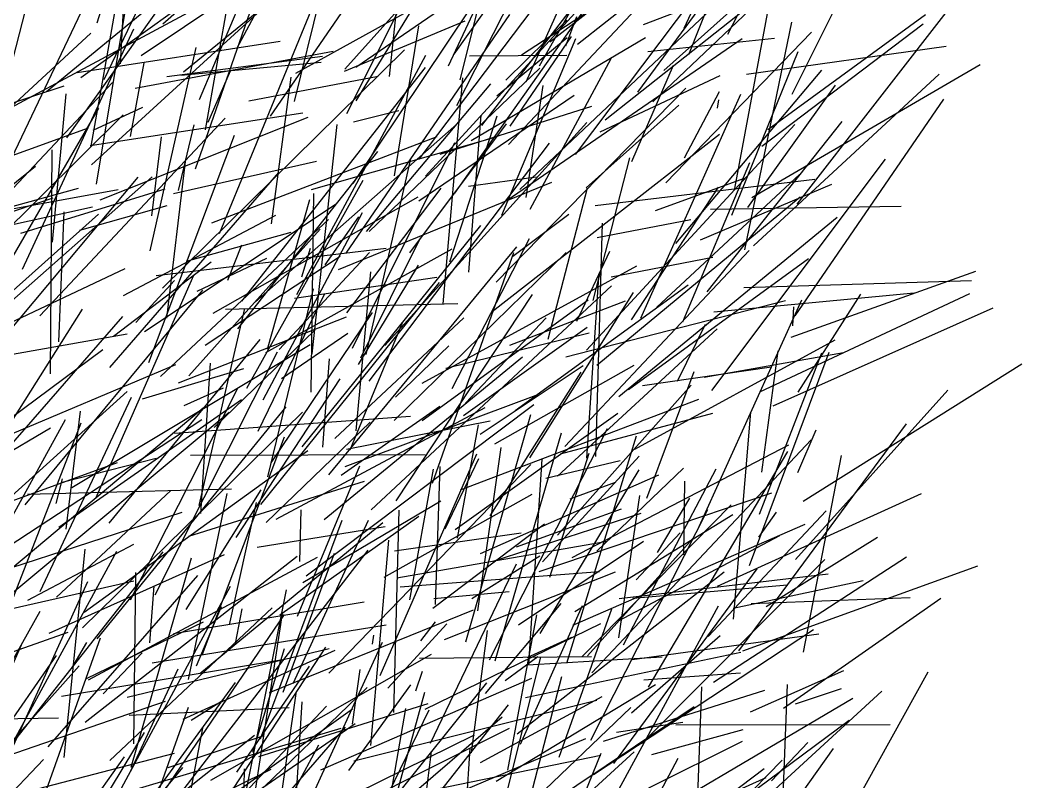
# Model space of a CAD drawing. Header units: metres. Extents: x 0 to 1019, y 0 to 619.
# Drawn here: x 935.7 to 1017.9, y 441.6 to 504.1 of the extents above; entities that cross this region are included whole.
import ezdxf

# ---------------------------------------------------------------- set-up
doc = ezdxf.new("R2010")
doc.units = ezdxf.units.M

msp = doc.modelspace()

# ---------------------------------------------------------------- linework, layer by layer
at = {"color": 67}
for p, q in [((942.016, 503.875), (948.219, 523.672)), ((940.8, 454.246), (958.865, 471.93))]:
    msp.add_line(p, q, dxfattribs=at)
at = {"color": 184}
for p, q in [((935.117, 500.95), (940.235, 520.943)), ((973.47, 443.2), (983.474, 448.616)), ((957.321, 437.78), (972.994, 445.456))]:
    msp.add_line(p, q, dxfattribs=at)
at = {"color": 204}
for p, q in [((990.568, 501.299), (998.494, 521.16)), ((942.589, 499.251), (951.671, 518.203)), ((962.356, 467.48), (978.042, 473.336)), ((942.192, 437.743), (952.959, 457.665))]:
    msp.add_line(p, q, dxfattribs=at)
at = {"color": 138}
for p, q in [((953.466, 501.784), (963.374, 520.258)), ((935.739, 486.63), (947.6, 490.274)), ((979.032, 477.92), (982.265, 490.349))]:
    msp.add_line(p, q, dxfattribs=at)
at = {"color": 110}
msp.add_line((962.326, 500.087), (979.527, 519.208), dxfattribs=at)
at = {"color": 227}
msp.add_line((971.803, 499.223), (976.807, 519.102), dxfattribs=at)
at = {"color": 220}
for p, q in [((943.92, 500.515), (944.9, 518.612)), ((995.164, 485.25), (999.023, 503.949))]:
    msp.add_line(p, q, dxfattribs=at)
at = {"color": 128}
for p, q in [((990.18, 503.447), (997.318, 518.808)), ((945.13, 498.515), (961.388, 501.559)), ((931.787, 496.243), (939.294, 498.73)), ((953.421, 461.657), (961.949, 474.687))]:
    msp.add_line(p, q, dxfattribs=at)
at = {"color": 222}
for p, q in [((993.782, 502.957), (1002.052, 518.944)), ((977.176, 448.533), (994.854, 452.251)), ((955.33, 429.876), (975.256, 446.947))]:
    msp.add_line(p, q, dxfattribs=at)
at = {"color": 35}
for p, q in [((966.011, 499.474), (967.94, 517.927)), ((930.895, 455.714), (950.703, 472.305)), ((992.597, 449.794), (1008.434, 460.077))]:
    msp.add_line(p, q, dxfattribs=at)
at = {"color": 57}
msp.add_line((963.275, 497.483), (974.963, 516.608), dxfattribs=at)
at = {"color": 94}
for p, q in [((979.153, 502.334), (998.117, 517.109)), ((946.241, 476.006), (953.272, 494.67)), ((951.406, 487.465), (969.916, 494.562))]:
    msp.add_line(p, q, dxfattribs=at)
at = {"color": 145}
msp.add_line((958.216, 497.421), (962.813, 516.302), dxfattribs=at)
at = {"color": 248}
for p, q in [((981.438, 502.143), (999.028, 516.022)), ((934.325, 478.022), (945.364, 491.237)), ((968.918, 447.572), (983.34, 454.61))]:
    msp.add_line(p, q, dxfattribs=at)
at = {"color": 49}
for p, q in [((956.235, 496.224), (969.451, 515.47)), ((963.022, 490.715), (972.637, 505.039)), ((970.966, 484.275), (974.836, 496.25)), ((984.423, 443.111), (996.181, 459.082))]:
    msp.add_line(p, q, dxfattribs=at)
at = {"color": 202}
for p, q in [((962.497, 496.437), (972.107, 515.573)), ((989.5, 485.794), (1001.482, 499.998)), ((980.048, 468.533), (992.558, 471.851))]:
    msp.add_line(p, q, dxfattribs=at)
at = {"color": 203}
for p, q in [((971.535, 497.114), (980.907, 515.564)), ((972.508, 483.432), (973.541, 496.304)), ((945.016, 444.718), (945.182, 458.775)), ((968.46, 451.753), (982.598, 451.901))]:
    msp.add_line(p, q, dxfattribs=at)
at = {"color": 242}
for p, q in [((937.846, 498.242), (957.434, 514.412)), ((970.841, 500.353), (974.308, 507.745)), ((970.41, 480.834), (972.025, 499.371)), ((963.037, 495.76), (966.777, 496.7)), ((939.088, 448.649), (957.403, 451.684)), ((942.5, 448.844), (945.697, 452.192))]:
    msp.add_line(p, q, dxfattribs=at)
at = {"color": 38}
for p, q in [((950.4, 497.594), (957.339, 514.072)), ((938.864, 462.499), (953.863, 472.994))]:
    msp.add_line(p, q, dxfattribs=at)
at = {"color": 193}
for p, q in [((950.912, 495.116), (954.296, 514.462)), ((977.306, 451.8), (980.982, 453.478)), ((955.28, 443.685), (969.186, 448.047)), ((962.965, 437.084), (982.113, 445.155))]:
    msp.add_line(p, q, dxfattribs=at)
at = {"color": 160}
for p, q in [((987.627, 497.417), (1005.676, 514.547)), ((955.98, 477.105), (959.454, 489.393)), ((973.887, 448.866), (980.098, 456.238)), ((929.09, 441.846), (947.607, 448.223))]:
    msp.add_line(p, q, dxfattribs=at)
at = {"color": 99}
for p, q in [((940.661, 499.397), (960.205, 513.439)), ((982.893, 488.907), (1000.916, 491.06)), ((984.209, 483.049), (992.553, 484.674)), ((950.527, 463.627), (951.316, 475.965))]:
    msp.add_line(p, q, dxfattribs=at)
at = {"color": 46}
for p, q in [((976.849, 501.268), (995.973, 513.748)), ((934.88, 496.91), (951.01, 505.552)), ((985.863, 479.531), (993.003, 490.405))]:
    msp.add_line(p, q, dxfattribs=at)
at = {"color": 47}
for p, q in [((939.503, 494.464), (952.415, 512.604)), ((945.88, 478.55), (961.623, 489.038)), ((961.024, 466.807), (976.443, 485.502)), ((965.566, 458.401), (977.707, 465.204))]:
    msp.add_line(p, q, dxfattribs=at)
at = {"color": 249}
msp.add_line((945.607, 501.197), (963.205, 512.995), dxfattribs=at)
at = {"color": 78}
for p, q in [((978.316, 500.364), (985.361, 512.822)), ((979.152, 458.405), (982.407, 468.579)), ((964.053, 439.82), (983.357, 443.79))]:
    msp.add_line(p, q, dxfattribs=at)
at = {"color": 223}
for p, q in [((999.069, 498.027), (1005.811, 511.617)), ((971.324, 501.33), (976.896, 509.178)), ((931.465, 458.817), (950.601, 471.34))]:
    msp.add_line(p, q, dxfattribs=at)
at = {"color": 156}
for p, q in [((950.071, 491.919), (956.772, 511.173)), ((986.68, 444.72), (1001.726, 459.867))]:
    msp.add_line(p, q, dxfattribs=at)
at = {"color": 29}
for p, q in [((977.222, 499.061), (982.551, 511.012)), ((945.193, 479.311), (948.363, 482.735)), ((981.865, 440.227), (986.095, 444.073))]:
    msp.add_line(p, q, dxfattribs=at)
at = {"color": 190}
for p, q in [((986.849, 503.76), (1005.374, 510.813)), ((933.762, 469.643), (948.454, 475.856))]:
    msp.add_line(p, q, dxfattribs=at)
at = {"color": 170}
for p, q in [((988.533, 499.968), (1001.257, 511.455)), ((962.659, 442.532), (967.753, 449.573))]:
    msp.add_line(p, q, dxfattribs=at)
at = {"color": 181}
for p, q in [((941.961, 490.639), (945.163, 509.991)), ((989.512, 446.288), (1007.095, 446.318))]:
    msp.add_line(p, q, dxfattribs=at)
at = {"color": 178}
for p, q in [((947.41, 503.793), (954.665, 510.294)), ((955.008, 480.994), (971.758, 495.753)), ((958.099, 449.69), (964.267, 463.069))]:
    msp.add_line(p, q, dxfattribs=at)
at = {"color": 31}
for p, q in [((963.253, 500.247), (978.188, 510.529)), ((944.797, 442.802), (949.76, 459.989)), ((970.514, 453.302), (984.545, 458.847)), ((939.922, 450.932), (941.147, 453.042))]:
    msp.add_line(p, q, dxfattribs=at)
at = {"color": 73}
for p, q in [((968.443, 492.7), (981.791, 510.369)), ((982.608, 450.55), (1000.626, 469.662))]:
    msp.add_line(p, q, dxfattribs=at)
at = {"color": 183}
for p, q in [((949.083, 499.865), (960.646, 509.294)), ((966.555, 464.674), (977.751, 481.602)), ((960.633, 463.143), (976.934, 476.49))]:
    msp.add_line(p, q, dxfattribs=at)
at = {"color": 116}
msp.add_line((975.76, 493.893), (989.965, 509.015), dxfattribs=at)
at = {"color": 111}
msp.add_line((994.338, 490.307), (997.763, 508.503), dxfattribs=at)
at = {"color": 77}
for p, q in [((958.316, 499.76), (973.511, 508.161)), ((962.97, 477.207), (971.375, 494.063))]:
    msp.add_line(p, q, dxfattribs=at)
at = {"color": 155}
for p, q in [((971.355, 489.919), (984.235, 508.125)), ((995.685, 456.255), (1008.751, 456.738))]:
    msp.add_line(p, q, dxfattribs=at)
at = {"color": 28}
for p, q in [((976.708, 490.213), (995.728, 508.148)), ((922.568, 480.569), (936.945, 492.126)), ((949.521, 474.911), (960.319, 486.954))]:
    msp.add_line(p, q, dxfattribs=at)
at = {"color": 140}
for p, q in [((999.473, 489.004), (1014.186, 507.943)), ((958.448, 455.202), (963.581, 467.544)), ((969.553, 455.861), (978.714, 462.786))]:
    msp.add_line(p, q, dxfattribs=at)
at = {"color": 19}
for p, q in [((934.178, 491.094), (941.931, 507.347)), ((958.81, 483.041), (959.526, 485.402)), ((930.713, 455.622), (939.411, 471.353)), ((986.257, 458.198), (989.85, 462.037)), ((958.248, 441.031), (960.201, 444.638))]:
    msp.add_line(p, q, dxfattribs=at)
at = {"color": 66}
for p, q in [((941.523, 493.769), (943.818, 506.832)), ((999.106, 479.024), (999.189, 480.595))]:
    msp.add_line(p, q, dxfattribs=at)
at = {"color": 161}
for p, q in [((973.588, 495.454), (982.392, 506.957)), ((934.827, 470.927), (940.789, 480.389)), ((968.586, 453.178), (969.766, 454.747)), ((949.727, 446.666), (952.207, 448.236))]:
    msp.add_line(p, q, dxfattribs=at)
at = {"color": 136}
for p, q in [((981.284, 493.079), (991.517, 506.704)), ((972.703, 494.223), (987.03, 502.686)), ((955.213, 470.387), (960.666, 481.625))]:
    msp.add_line(p, q, dxfattribs=at)
at = {"color": 180}
for p, q in [((986.394, 498.198), (993.09, 507.298)), ((961.829, 483.66), (979.327, 490.806)), ((976.599, 454.497), (986.865, 461.365))]:
    msp.add_line(p, q, dxfattribs=at)
at = {"color": 12}
for p, q in [((952.038, 486.599), (960.097, 506.19)), ((986.627, 479.652), (994.834, 498.047)), ((941.282, 449.988), (960.086, 460.051)), ((947.825, 442.795), (955.622, 445.381))]:
    msp.add_line(p, q, dxfattribs=at)
at = {"color": 109}
for p, q in [((941.549, 492.228), (956.136, 505.564)), ((968.168, 449.084), (968.713, 450.69))]:
    msp.add_line(p, q, dxfattribs=at)
at = {"color": 56}
for p, q in [((968.953, 491.32), (981.819, 505.33)), ((954.466, 497.477), (965.076, 499.52)), ((949.526, 461.762), (963.941, 466.286))]:
    msp.add_line(p, q, dxfattribs=at)
at = {"color": 141}
for p, q in [((962.433, 484.991), (975.875, 504.576)), ((949.349, 484.342), (957.938, 486.714)), ((957.142, 474.697), (962.579, 478.431))]:
    msp.add_line(p, q, dxfattribs=at)
at = {"color": 231}
for p, q in [((980.478, 502.014), (981.376, 504.415)), ((980.821, 464.824), (984.563, 466.197))]:
    msp.add_line(p, q, dxfattribs=at)
at = {"color": 186}
msp.add_line((983.697, 495.933), (995.097, 504.938), dxfattribs=at)
at = {"color": 21}
for p, q in [((997.049, 495.127), (1010.011, 504.571)), ((948.276, 489.898), (960.013, 492.525)), ((982.535, 445.039), (992.143, 463.968))]:
    msp.add_line(p, q, dxfattribs=at)
at = {"color": 165}
for p, q in [((935.881, 483.682), (945.018, 503.4)), ((984.853, 456.648), (1002.001, 458.683)), ((999.577, 431.469), (1010.217, 450.637))]:
    msp.add_line(p, q, dxfattribs=at)
at = {"color": 58}
msp.add_line((962.319, 499.934), (972.204, 504.044), dxfattribs=at)
at = {"color": 219}
for p, q in [((966.404, 491.345), (968.416, 503.639)), ((978.369, 453.79), (986.5, 467.215))]:
    msp.add_line(p, q, dxfattribs=at)
at = {"color": 30}
msp.add_line((975.553, 499.182), (980.554, 504.096), dxfattribs=at)
at = {"color": 26}
for p, q in [((996.562, 493.756), (1009.822, 503.805)), ((941.426, 493.814), (958.899, 496.498)), ((931.262, 457.999), (948.976, 463.736))]:
    msp.add_line(p, q, dxfattribs=at)
at = {"color": 137}
for p, q in [((926.473, 489.204), (941.476, 503.037)), ((970.167, 493.102), (982.616, 497.061)), ((979.795, 466.694), (992.91, 478.787)), ((965.867, 449.301), (970.72, 454.583)), ((974.599, 437.009), (985.814, 447.704))]:
    msp.add_line(p, q, dxfattribs=at)
at = {"color": 22}
for p, q in [((974.824, 497.904), (980.591, 502.696)), ((938.345, 485.879), (939.459, 498.064)), ((995.011, 433.892), (1002.444, 444.339))]:
    msp.add_line(p, q, dxfattribs=at)
at = {"color": 188}
for p, q in [((975.237, 488.097), (981.3, 502.595)), ((960.71, 484.045), (963.499, 487.977)), ((975.875, 477.445), (985.367, 481.073))]:
    msp.add_line(p, q, dxfattribs=at)
at = {"color": 2}
for p, q in [((975.668, 489.338), (994.958, 502.605)), ((985.914, 451.644), (1001.24, 453.755))]:
    msp.add_line(p, q, dxfattribs=at)
at = {"color": 198}
for p, q in [((975.922, 495.413), (980.942, 502.776)), ((933.685, 488.824), (943.267, 499.001)), ((959.578, 473.575), (959.784, 489.891)), ((998.335, 447.649), (1011.264, 456.672))]:
    msp.add_line(p, q, dxfattribs=at)
at = {"color": 55}
for p, q in [((987.212, 501.532), (997.616, 502.623)), ((986.868, 449.983), (994.816, 450.566)), ((997.351, 441.698), (1000.335, 444.836)), ((934.63, 425.415), (949.025, 442.777))]:
    msp.add_line(p, q, dxfattribs=at)
at = {"color": 48}
msp.add_line((988.687, 490.754), (1000.635, 503.135), dxfattribs=at)
at = {"color": 167}
for p, q in [((940.36, 499.822), (957.034, 502.385)), ((926.109, 475.132), (944.296, 483.743))]:
    msp.add_line(p, q, dxfattribs=at)
at = {"color": 144}
for p, q in [((946.368, 485.168), (950.127, 501.861)), ((947.371, 482.122), (967.236, 501.679)), ((991.843, 474.807), (1003.26, 476.831)), ((979.791, 461.839), (990.753, 474.158))]:
    msp.add_line(p, q, dxfattribs=at)
at = {"color": 119}
for p, q in [((995.317, 499.687), (1011.702, 501.967)), ((977.549, 488.61), (984.206, 500.95)), ((942, 434.18), (953.362, 449.753)), ((987.533, 443.852), (995.026, 445.895))]:
    msp.add_line(p, q, dxfattribs=at)
at = {"color": 169}
msp.add_line((947.723, 499.484), (960.512, 501.163), dxfattribs=at)
at = {"color": 195}
msp.add_line((958.409, 481.605), (968.995, 501.23), dxfattribs=at)
at = {"color": 102}
for p, q in [((972.582, 501.181), (980.57, 501.23)), ((972.253, 472.687), (978.862, 479.685)), ((999.332, 459.862), (1011.839, 473.758))]:
    msp.add_line(p, q, dxfattribs=at)
at = {"color": 212}
msp.add_line((994.11, 488.111), (999.55, 501.529), dxfattribs=at)
at = {"color": 80}
for p, q in [((944.742, 494.559), (945.866, 500.601)), ((948.696, 490.124), (949.978, 495.53)), ((953.372, 452.96), (953.921, 455.812)), ((934.697, 430.224), (944.253, 443.66))]:
    msp.add_line(p, q, dxfattribs=at)
at = {"color": 142}
for p, q in [((948.876, 499.598), (960.393, 500.666)), ((990.225, 492.82), (993.083, 498.249))]:
    msp.add_line(p, q, dxfattribs=at)
at = {"color": 15}
for p, q in [((953.889, 481.054), (968.95, 500.215)), ((999.299, 479.835), (1011.512, 497.621)), ((941.681, 495.08), (945.76, 496.976)), ((982.21, 468.171), (983.18, 483.029))]:
    msp.add_line(p, q, dxfattribs=at)
at = {"color": 187}
for p, q in [((964.328, 486.756), (978.334, 500.172)), ((976.319, 472.07), (990.513, 482.399))]:
    msp.add_line(p, q, dxfattribs=at)
at = {"color": 82}
msp.add_line((985.906, 492.521), (989.314, 500.425), dxfattribs=at)
at = {"color": 81}
for p, q in [((995.738, 489.555), (1014.493, 500.459)), ((987.138, 464.894), (991.013, 475.267)), ((999.996, 452.264), (1003.104, 468.392))]:
    msp.add_line(p, q, dxfattribs=at)
at = {"color": 171}
msp.add_line((951.127, 495.727), (952.939, 499.96), dxfattribs=at)
at = {"color": 153}
for p, q in [((956.308, 487.407), (957.931, 499.433)), ((990.072, 479.342), (995.58, 492.439)), ((955.857, 476.832), (971.154, 485.35)), ((944.478, 448.557), (961.041, 452.548)), ((979.284, 433.917), (983.391, 443.95))]:
    msp.add_line(p, q, dxfattribs=at)
at = {"color": 211}
msp.add_line((983.302, 494.952), (993.144, 499.56), dxfattribs=at)
at = {"color": 118}
for p, q in [((995.895, 485.582), (1011.134, 499.668)), ((996.575, 467.031), (997.915, 476.973))]:
    msp.add_line(p, q, dxfattribs=at)
at = {"color": 25}
msp.add_line((964.111, 486.76), (974.311, 498.888), dxfattribs=at)
at = {"color": 208}
for p, q in [((974.758, 482.598), (990.316, 498.517)), ((977.686, 438.88), (991.026, 447.795))]:
    msp.add_line(p, q, dxfattribs=at)
at = {"color": 86}
for p, q in [((977.216, 489.546), (978.614, 498.738)), ((950.218, 481.873), (955.944, 484.57)), ((991.426, 462.568), (999.838, 481.154)), ((957.273, 448.964), (961.489, 460.364))]:
    msp.add_line(p, q, dxfattribs=at)
at = {"color": 44}
for p, q in [((995.415, 488.742), (1002.601, 498.763)), ((985.857, 447.26), (993.139, 453.626))]:
    msp.add_line(p, q, dxfattribs=at)
at = {"color": 239}
for p, q in [((968.416, 489.272), (981.156, 497.945)), ((982.139, 490.341), (989.764, 497.146)), ((974.28, 463.45), (981.745, 475.232)), ((978.835, 466.525), (984.932, 467.965)), ((981.808, 451.894), (994.039, 464.343))]:
    msp.add_line(p, q, dxfattribs=at)
at = {"color": 101}
for p, q in [((934.797, 484.226), (942.133, 496.883)), ((947.193, 474.881), (961.009, 487.749)), ((962.027, 466.76), (970.13, 472.435)), ((985.975, 456.671), (998.663, 457.764)), ((969.637, 456.661), (975.833, 457.222))]:
    msp.add_line(p, q, dxfattribs=at)
at = {"color": 199}
for p, q in [((992.923, 496.876), (993.027, 497.565)), ((972.478, 490.496), (978.031, 491.265))]:
    msp.add_line(p, q, dxfattribs=at)
at = {"color": 117}
for p, q in [((929.696, 482.053), (944.133, 496.332)), ((972.771, 456.654), (978.347, 460.153))]:
    msp.add_line(p, q, dxfattribs=at)
at = {"color": 241}
for p, q in [((937.311, 479.854), (952.512, 496.061)), ((981.372, 479.399), (984.083, 485.164)), ((971.582, 461.605), (973.297, 470.914)), ((955.421, 445.136), (962.113, 463.073)), ((981.06, 454.453), (1000.127, 462.743)), ((979.588, 434.259), (996.931, 441.953))]:
    msp.add_line(p, q, dxfattribs=at)
at = {"color": 64}
for p, q in [((942.244, 489.367), (959.316, 496.144)), ((976.139, 484.737), (980.728, 488.193)), ((958.877, 457.958), (970.213, 464.674))]:
    msp.add_line(p, q, dxfattribs=at)
at = {"color": 40}
for p, q in [((925.901, 489.691), (941.284, 495.275)), ((973.441, 470.138), (981.909, 475.761))]:
    msp.add_line(p, q, dxfattribs=at)
at = {"color": 54}
for p, q in [((959.648, 476.735), (961.704, 495.556)), ((978.29, 458.866), (997.394, 465.333))]:
    msp.add_line(p, q, dxfattribs=at)
at = {"color": 91}
msp.add_line((965.609, 477.41), (982.2, 495.71), dxfattribs=at)
at = {"color": 9}
for p, q in [((967.671, 485.017), (975.616, 495.608)), ((921.786, 426.816), (937.61, 443.45))]:
    msp.add_line(p, q, dxfattribs=at)
at = {"color": 41}
for p, q in [((982.188, 477.031), (999.269, 495.55)), ((937.298, 439.398), (942.274, 453.434))]:
    msp.add_line(p, q, dxfattribs=at)
at = {"color": 179}
msp.add_line((992.082, 481.827), (1003.158, 495.804), dxfattribs=at)
at = {"color": 105}
for p, q in [((946.488, 488.051), (947.283, 494.53)), ((962.619, 431.229), (975.763, 447.926))]:
    msp.add_line(p, q, dxfattribs=at)
at = {"color": 209}
for p, q in [((959.588, 490.203), (974.683, 494.501)), ((927.543, 487.265), (943.717, 490.21)), ((963.65, 476.394), (968.55, 486.236)), ((948.564, 430.223), (962.386, 446.092))]:
    msp.add_line(p, q, dxfattribs=at)
at = {"color": 125}
for p, q in [((974.425, 480.216), (993.081, 494.759)), ((983.056, 486.282), (990.735, 487.745)), ((968.672, 474.322), (986.319, 483.946)), ((976.483, 445.554), (993.471, 458.853))]:
    msp.add_line(p, q, dxfattribs=at)
at = {"color": 173}
for p, q in [((964.34, 474.478), (979.13, 494.018)), ((950.443, 450.489), (965.443, 462.894)), ((951.349, 441.746), (969.444, 452.082))]:
    msp.add_line(p, q, dxfattribs=at)
at = {"color": 210}
for p, q in [((938.175, 475.086), (938.311, 493.468)), ((974.514, 459.725), (986.65, 463.655)), ((959.538, 437.844), (975.861, 446.024))]:
    msp.add_line(p, q, dxfattribs=at)
at = {"color": 134}
for p, q in [((947.714, 479.657), (949.279, 492.722)), ((948.32, 434.592), (960.832, 447.823))]:
    msp.add_line(p, q, dxfattribs=at)
at = {"color": 237}
for p, q in [((953.54, 478.778), (965.037, 493.326)), ((986.777, 474.122), (997.358, 475.673))]:
    msp.add_line(p, q, dxfattribs=at)
at = {"color": 65}
for p, q in [((964.098, 476.686), (967.754, 492.727)), ((936.295, 465.204), (953.033, 465.658)), ((966.4, 460.558), (976.799, 462.031))]:
    msp.add_line(p, q, dxfattribs=at)
at = {"color": 88}
for p, q in [((982.732, 481.099), (985.736, 492.821)), ((970.635, 475.546), (982.387, 478.455)), ((955.027, 441.079), (957.216, 455.417))]:
    msp.add_line(p, q, dxfattribs=at)
at = {"color": 148}
for p, q in [((992.458, 473.725), (1006.716, 492.705)), ((962.979, 446.329), (963.606, 450.836))]:
    msp.add_line(p, q, dxfattribs=at)
at = {"color": 207}
for p, q in [((931.329, 477.841), (946.531, 491.244)), ((985.223, 452.865), (992.812, 467.292))]:
    msp.add_line(p, q, dxfattribs=at)
at = {"color": 74}
for p, q in [((943.056, 475.602), (956.926, 491.616)), ((937.327, 457.232), (944.832, 473.174)), ((964.465, 444.583), (965.944, 461.439))]:
    msp.add_line(p, q, dxfattribs=at)
at = {"color": 33}
msp.add_line((987.837, 488.484), (995.145, 491.133), dxfattribs=at)
at = {"color": 226}
for p, q in [((987.935, 480.567), (999.654, 491.436)), ((984.818, 473.228), (1002.74, 487.947)), ((974.671, 451.532), (980.129, 470.239))]:
    msp.add_line(p, q, dxfattribs=at)
at = {"color": 7}
for p, q in [((923.395, 485.61), (940.474, 490.33)), ((994.207, 455.872), (1004.873, 458.119))]:
    msp.add_line(p, q, dxfattribs=at)
at = {"color": 177}
msp.add_line((954.292, 473.91), (963.851, 490.967), dxfattribs=at)
at = {"color": 45}
for p, q in [((962.488, 480.1), (970.252, 490.329)), ((933.954, 468.169), (944.112, 479.787)), ((974.643, 469.345), (986.078, 475.801)), ((941.124, 450.078), (950.725, 454.727))]:
    msp.add_line(p, q, dxfattribs=at)
at = {"color": 166}
for p, q in [((991.538, 486.081), (1002.316, 490.644)), ((978.554, 459.675), (986.498, 468.345)), ((975.721, 442.563), (978.109, 455.302))]:
    msp.add_line(p, q, dxfattribs=at)
at = {"color": 76}
for p, q in [((927.425, 485.887), (938.384, 489.527)), ((949.053, 446.752), (961.54, 452.427)), ((938.311, 433.178), (945.885, 445.646))]:
    msp.add_line(p, q, dxfattribs=at)
at = {"color": 53}
for p, q in [((951.534, 480.064), (968.343, 489.623)), ((938.872, 477.726), (939.289, 488.379)), ((971.818, 465.561), (991.383, 472.998)), ((961.031, 450.526), (977.601, 467.66)), ((964.438, 430.685), (967.339, 447.617))]:
    msp.add_line(p, q, dxfattribs=at)
at = {"color": 194}
for p, q in [((983.01, 475.801), (999.707, 489.614)), ((936.09, 464.353), (950.679, 481.943)), ((974.659, 436.814), (978.427, 451.835))]:
    msp.add_line(p, q, dxfattribs=at)
at = {"color": 114}
for p, q in [((924.915, 485.115), (941.636, 488.785)), ((940.575, 486.882), (947.747, 488.907)), ((928.223, 466.49), (942.483, 477.097))]:
    msp.add_line(p, q, dxfattribs=at)
at = {"color": 62}
msp.add_line((992.353, 488.608), (1007.992, 488.849), dxfattribs=at)
at = {"color": 32}
for p, q in [((925.612, 473.459), (942.122, 488.177)), ((944.087, 435.854), (957.378, 455.346))]:
    msp.add_line(p, q, dxfattribs=at)
at = {"color": 123}
for p, q in [((944.167, 481.517), (956.679, 488.096)), ((945.729, 473.035), (954.044, 475.536)), ((988.326, 435.267), (1003.727, 446.661))]:
    msp.add_line(p, q, dxfattribs=at)
at = {"color": 197}
for p, q in [((955.633, 472.959), (963.788, 488.333)), ((944.73, 456.538), (953.588, 473.963)), ((981.222, 455.575), (994.187, 463.552)), ((977.319, 451.198), (988.381, 451.864))]:
    msp.add_line(p, q, dxfattribs=at)
at = {"color": 71}
for p, q in [((958.836, 469.109), (973.499, 487.265)), ((976.765, 444.693), (981.855, 456.08)), ((922.146, 446.615), (938.819, 446.86))]:
    msp.add_line(p, q, dxfattribs=at)
at = {"color": 213}
msp.add_line((982.949, 468.312), (983.49, 487.456), dxfattribs=at)
at = {"color": 11}
for p, q in [((971.136, 473.897), (977.505, 486.2)), ((996.41, 473.612), (1013.645, 481.677)), ((938.65, 464.447), (939.16, 466.467))]:
    msp.add_line(p, q, dxfattribs=at)
at = {"color": 196}
for p, q in [((946.862, 483.151), (965.723, 485.404)), ((998.977, 478.099), (1014.143, 483.507)), ((983.015, 460.535), (990.125, 467.348)), ((981.966, 426.805), (998.23, 443.388))]:
    msp.add_line(p, q, dxfattribs=at)
at = {"color": 23}
for p, q in [((952.724, 482.777), (953.882, 485.68)), ((997.508, 472.472), (1015.569, 480.514)), ((948.365, 470.207), (967.736, 471.601)), ((975.12, 430.988), (980.151, 450.258))]:
    msp.add_line(p, q, dxfattribs=at)
at = {"color": 108}
msp.add_line((950.877, 477.445), (961.945, 484.746), dxfattribs=at)
at = {"color": 157}
for p, q in [((956.953, 477.097), (964.357, 485.042)), ((963.445, 475.867), (968.372, 483.998)), ((948.271, 453.784), (963.929, 456.39))]:
    msp.add_line(p, q, dxfattribs=at)
at = {"color": 115}
for p, q in [((966.399, 471.267), (980.493, 485.049)), ((951.612, 470.676), (959.849, 478.652))]:
    msp.add_line(p, q, dxfattribs=at)
at = {"color": 4}
for p, q in [((969.531, 466.124), (976.222, 485.034)), ((963.899, 430.749), (968.897, 448.957))]:
    msp.add_line(p, q, dxfattribs=at)
at = {"color": 127}
for p, q in [((980.402, 469.135), (995.531, 485.202)), ((929.712, 475.743), (944.458, 478.365)), ((966.499, 473.178), (970.874, 477.378)), ((923.901, 460.639), (943.673, 467.804))]:
    msp.add_line(p, q, dxfattribs=at)
at = {"color": 192}
for p, q in [((985.633, 473.806), (1000.393, 484.552)), ((941.885, 464.887), (949.945, 483.176)), ((950.366, 464.274), (954.116, 480.457)), ((972.261, 453.108), (977.606, 471.752)), ((999.511, 466.986), (1001.036, 470.497))]:
    msp.add_line(p, q, dxfattribs=at)
at = {"color": 51}
for p, q in [((943.337, 478.178), (951.357, 484.271)), ((943.41, 430.522), (949.5, 447.744)), ((945.5, 434.149), (963.178, 446.405))]:
    msp.add_line(p, q, dxfattribs=at)
at = {"color": 107}
for p, q in [((958.209, 481.309), (969.9, 483.013)), ((956.69, 463.173), (973.847, 472.32))]:
    msp.add_line(p, q, dxfattribs=at)
at = {"color": 43}
for p, q in [((963.258, 470.424), (964.471, 483.463)), ((994.683, 452.359), (1008.437, 470.999)), ((940.943, 455.538), (959.289, 468.789)), ((995.633, 447.367), (1003.296, 450.74)), ((974.761, 441.657), (987.835, 449.595)), ((937.965, 431.98), (954.91, 445.45))]:
    msp.add_line(p, q, dxfattribs=at)
at = {"color": 152}
for p, q in [((955.428, 464.357), (970.097, 482.587)), ((966.349, 447.311), (966.803, 463.901))]:
    msp.add_line(p, q, dxfattribs=at)
at = {"color": 133}
for p, q in [((956.027, 466.636), (959.761, 482.069)), ((953.895, 428.256), (954.098, 442.69))]:
    msp.add_line(p, q, dxfattribs=at)
at = {"color": 42}
for p, q in [((964.499, 463.937), (984.23, 482.316)), ((994.234, 454.959), (995.671, 471.955))]:
    msp.add_line(p, q, dxfattribs=at)
at = {"color": 216}
for p, q in [((995.092, 482.169), (1013.768, 482.751)), ((988.012, 460.44), (990.656, 464.895))]:
    msp.add_line(p, q, dxfattribs=at)
at = {"color": 92}
for p, q in [((968.679, 471.26), (982.307, 481.152)), ((934.571, 455.288), (940.687, 471.055))]:
    msp.add_line(p, q, dxfattribs=at)
at = {"color": 3}
for p, q in [((977.524, 468.183), (986.024, 481.759)), ((972.074, 471.679), (982.239, 478.916)), ((969.78, 456.172), (970.157, 467.482)), ((960.374, 442.583), (977.698, 450.114))]:
    msp.add_line(p, q, dxfattribs=at)
at = {"color": 176}
msp.add_line((992.625, 480.188), (1009.072, 481.724), dxfattribs=at)
at = {"color": 158}
msp.add_line((999.542, 473.582), (1004.689, 481.632), dxfattribs=at)
at = {"color": 172}
msp.add_line((952.549, 480.391), (971.622, 480.85), dxfattribs=at)
at = {"color": 18}
for p, q in [((980.489, 476.489), (998.512, 481.111)), ((988.012, 440.365), (989.691, 443.558))]:
    msp.add_line(p, q, dxfattribs=at)
at = {"color": 255}
msp.add_line((948.687, 474.354), (962.472, 479.758), dxfattribs=at)
at = {"color": 238}
for p, q in [((956.295, 467.785), (964.602, 480.113)), ((971.381, 462.329), (984.753, 471.872)), ((965.229, 450.348), (973.175, 468.515))]:
    msp.add_line(p, q, dxfattribs=at)
at = {"color": 8}
for p, q in [((961.517, 469.787), (972.093, 479.687)), ((996.365, 463.565), (1001.505, 476.815)), ((966.877, 457.62), (983.255, 458.858))]:
    msp.add_line(p, q, dxfattribs=at)
at = {"color": 120}
for p, q in [((962.767, 468.853), (967.086, 479.368)), ((980.553, 451.335), (986.266, 469.994)), ((996.93, 455.987), (1006.072, 461.694))]:
    msp.add_line(p, q, dxfattribs=at)
at = {"color": 191}
for p, q in [((989.645, 474.477), (991.951, 479.167)), ((994.996, 452.362), (1014.3, 459.321))]:
    msp.add_line(p, q, dxfattribs=at)
at = {"color": 215}
for p, q in [((942.994, 462.842), (955.377, 477.894)), ((973.258, 455.636), (975.173, 469.045))]:
    msp.add_line(p, q, dxfattribs=at)
at = {"color": 229}
msp.add_line((986.134, 468.91), (1002.586, 477.875), dxfattribs=at)
at = {"color": 126}
for p, q in [((939.932, 465.757), (959.484, 477.489)), ((942.999, 440.361), (962.046, 446.018))]:
    msp.add_line(p, q, dxfattribs=at)
at = {"color": 37}
for p, q in [((946.756, 456.952), (956.822, 476.89)), ((999.967, 464.646), (1017.921, 475.911)), ((982.055, 431.619), (996.758, 442.7))]:
    msp.add_line(p, q, dxfattribs=at)
at = {"color": 253}
for p, q in [((960.517, 469.078), (961.084, 476.306)), ((950.151, 451.118), (952.225, 456.009))]:
    msp.add_line(p, q, dxfattribs=at)
at = {"color": 234}
msp.add_line((995.549, 459.354), (1002.103, 476.862), dxfattribs=at)
at = {"color": 87}
for p, q in [((949.155, 472.483), (952.39, 473.934)), ((990.155, 460.244), (990.245, 466.274))]:
    msp.add_line(p, q, dxfattribs=at)
at = {"color": 254}
for p, q in [((924.886, 455.966), (944.468, 473.635)), ((942.725, 435.945), (956.279, 442.651))]:
    msp.add_line(p, q, dxfattribs=at)
at = {"color": 243}
for p, q in [((942.004, 453.331), (957.527, 472.385)), ((966.617, 458.342), (983.86, 461.369))]:
    msp.add_line(p, q, dxfattribs=at)
at = {"color": 124}
msp.add_line((959.157, 458.518), (977.839, 472.579), dxfattribs=at)
at = {"color": 61}
msp.add_line((933.901, 456.197), (952.844, 471.935), dxfattribs=at)
at = {"color": 63}
for p, q in [((939.458, 462.354), (940.644, 472.024)), ((967.674, 456.549), (969.624, 467.264)), ((958.714, 438.404), (965.425, 453.069))]:
    msp.add_line(p, q, dxfattribs=at)
at = {"color": 36}
for p, q in [((921.051, 460.559), (938.18, 470.652)), ((946.337, 453.027), (946.68, 457.703))]:
    msp.add_line(p, q, dxfattribs=at)
at = {"color": 247}
for p, q in [((955.891, 462.877), (964.429, 471.114)), ((948.962, 440.8), (964.255, 460.606)), ((932.3, 438.357), (941.251, 458.044))]:
    msp.add_line(p, q, dxfattribs=at)
at = {"color": 113}
for p, q in [((962.481, 468.903), (974.276, 471.235)), ((929.534, 454.603), (945.011, 458.112)), ((946.307, 435.719), (962.959, 447.6))]:
    msp.add_line(p, q, dxfattribs=at)
at = {"color": 214}
msp.add_line((974.203, 451.619), (983.888, 470.595), dxfattribs=at)
at = {"color": 75}
msp.add_line((950.654, 452.086), (957.374, 469.922), dxfattribs=at)
at = {"color": 104}
msp.add_line((980.989, 460.029), (998.789, 469.272), dxfattribs=at)
at = {"color": 17}
msp.add_line((939.141, 466.194), (946.861, 468.163), dxfattribs=at)
at = {"color": 182}
msp.add_line((949.677, 468.418), (968.941, 468.474), dxfattribs=at)
at = {"color": 159}
msp.add_line((970.567, 462.366), (973.324, 468.145), dxfattribs=at)
at = {"color": 103}
msp.add_line((977.434, 451.256), (978.536, 468.075), dxfattribs=at)
at = {"color": 90}
msp.add_line((987.27, 449.372), (998.708, 468.717), dxfattribs=at)
at = {"color": 217}
msp.add_line((973.464, 460.337), (988.104, 466.791), dxfattribs=at)
at = {"color": 60}
msp.add_line((949.324, 455.763), (955.478, 465.582), dxfattribs=at)
at = {"color": 68}
msp.add_line((938.676, 456.774), (948.034, 465.496), dxfattribs=at)
at = {"color": 1}
msp.add_line((949.501, 450.001), (952.667, 465.271), dxfattribs=at)
at = {"color": 27}
for p, q in [((984.829, 453.415), (986.552, 465.093)), ((982.755, 442.201), (1000.796, 454.098))]:
    msp.add_line(p, q, dxfattribs=at)
at = {"color": 245}
for p, q in [((992.925, 457.672), (1009.666, 465.265)), ((984.629, 445.692), (990.069, 446.512))]:
    msp.add_line(p, q, dxfattribs=at)
at = {"color": 6}
msp.add_line((952.882, 454.481), (955.084, 464.523), dxfattribs=at)
at = {"color": 230}
msp.add_line((958.653, 459.683), (958.739, 463.916), dxfattribs=at)
at = {"color": 164}
for p, q in [((976.435, 460.885), (985.048, 464.023)), ((982.27, 451.936), (990.925, 461.598))]:
    msp.add_line(p, q, dxfattribs=at)
at = {"color": 130}
msp.add_line((956.998, 455.314), (968.421, 463.405), dxfattribs=at)
at = {"color": 175}
for p, q in [((992.153, 453.537), (1001.845, 463.855)), ((939.286, 443.602), (941.012, 460.713))]:
    msp.add_line(p, q, dxfattribs=at)
at = {"color": 98}
for p, q in [((996.32, 461.677), (997.78, 463.75)), ((953.827, 438.848), (957.539, 457.354))]:
    msp.add_line(p, q, dxfattribs=at)
at = {"color": 95}
msp.add_line((955.15, 460.873), (965.66, 462.559), dxfattribs=at)
at = {"color": 201}
for p, q in [((984.808, 454.828), (998.051, 461.813)), ((975.498, 449.913), (978.172, 451.892)), ((995.327, 438.874), (1006.414, 449.055))]:
    msp.add_line(p, q, dxfattribs=at)
at = {"color": 100}
for p, q in [((936.328, 456.528), (945.018, 461.104)), ((951.838, 437.486), (964.166, 449.344))]:
    msp.add_line(p, q, dxfattribs=at)
at = {"color": 13}
for p, q in [((933.296, 442.534), (947.435, 460.483)), ((963.072, 443.333), (983.026, 448.324)), ((944.638, 447.075), (957.777, 447.722))]:
    msp.add_line(p, q, dxfattribs=at)
at = {"color": 154}
msp.add_line((934.811, 444.319), (943.621, 460.536), dxfattribs=at)
at = {"color": 24}
for p, q in [((938.076, 453.821), (952.445, 460.269)), ((997.946, 431.325), (998.684, 449.589)), ((948.298, 433.569), (950.669, 446.009))]:
    msp.add_line(p, q, dxfattribs=at)
at = {"color": 252}
for p, q in [((941.015, 446.5), (958.413, 460.13)), ((953.468, 442.392), (959.424, 451.099)), ((955.79, 431.192), (958.334, 448.86))]:
    msp.add_line(p, q, dxfattribs=at)
at = {"color": 225}
msp.add_line((969.377, 444.789), (976.422, 459.502), dxfattribs=at)
at = {"color": 224}
msp.add_line((937.995, 444.485), (950.267, 458.553), dxfattribs=at)
at = {"color": 174}
for p, q in [((943.046, 443.354), (956.362, 455.895)), ((965.503, 439.794), (969.255, 447.529))]:
    msp.add_line(p, q, dxfattribs=at)
at = {"color": 83}
for p, q in [((956.141, 448.936), (972.889, 455.716)), ((979.932, 443.63), (984.265, 455.811))]:
    msp.add_line(p, q, dxfattribs=at)
at = {"color": 97}
msp.add_line((982.819, 437.307), (993.013, 456.062), dxfattribs=at)
at = {"color": 85}
msp.add_line((930.053, 442.612), (937.317, 455.617), dxfattribs=at)
at = {"color": 221}
msp.add_line((946.516, 451.378), (965.725, 454.489), dxfattribs=at)
at = {"color": 72}
msp.add_line((972.735, 444.004), (974.039, 454.024), dxfattribs=at)
at = {"color": 70}
for p, q in [((928.488, 449.952), (939.635, 453.9)), ((947.818, 432.826), (960.774, 452.668))]:
    msp.add_line(p, q, dxfattribs=at)
at = {"color": 96}
msp.add_line((964.616, 452.898), (964.714, 453.638), dxfattribs=at)
at = {"color": 151}
for p, q in [((931.818, 443.902), (935.806, 452.856)), ((991.001, 431.598), (991.64, 449.409))]:
    msp.add_line(p, q, dxfattribs=at)
at = {"color": 185}
for p, q in [((954.772, 444.037), (957.378, 452.546)), ((987.288, 441.123), (994.977, 444.948))]:
    msp.add_line(p, q, dxfattribs=at)
at = {"color": 52}
msp.add_line((925.227, 432.524), (938.658, 451.988), dxfattribs=at)
at = {"color": 129}
msp.add_line((930.265, 439.627), (940.527, 451.118), dxfattribs=at)
at = {"color": 10}
msp.add_line((944.781, 442.514), (948.648, 450.89), dxfattribs=at)
at = {"color": 168}
msp.add_line((959.348, 431.473), (973.981, 449.734), dxfattribs=at)
at = {"color": 132}
msp.add_line((983.574, 444.948), (996.821, 449.146), dxfattribs=at)
at = {"color": 84}
msp.add_line((999.342, 448.007), (1003.1, 449.257), dxfattribs=at)
at = {"color": 5}
msp.add_line((988.955, 439.596), (1004.03, 448.485), dxfattribs=at)
at = {"color": 218}
msp.add_line((957.765, 430.626), (958.832, 448.18), dxfattribs=at)
at = {"color": 50}
msp.add_line((971.294, 424.408), (972.627, 444.38), dxfattribs=at)
at = {"color": 246}
msp.add_line((930.36, 439.288), (948.357, 443.958), dxfattribs=at)
at = {"color": 163}
msp.add_line((968.061, 433.329), (969.458, 444.087), dxfattribs=at)

doc.saveas('drawing.dxf')
